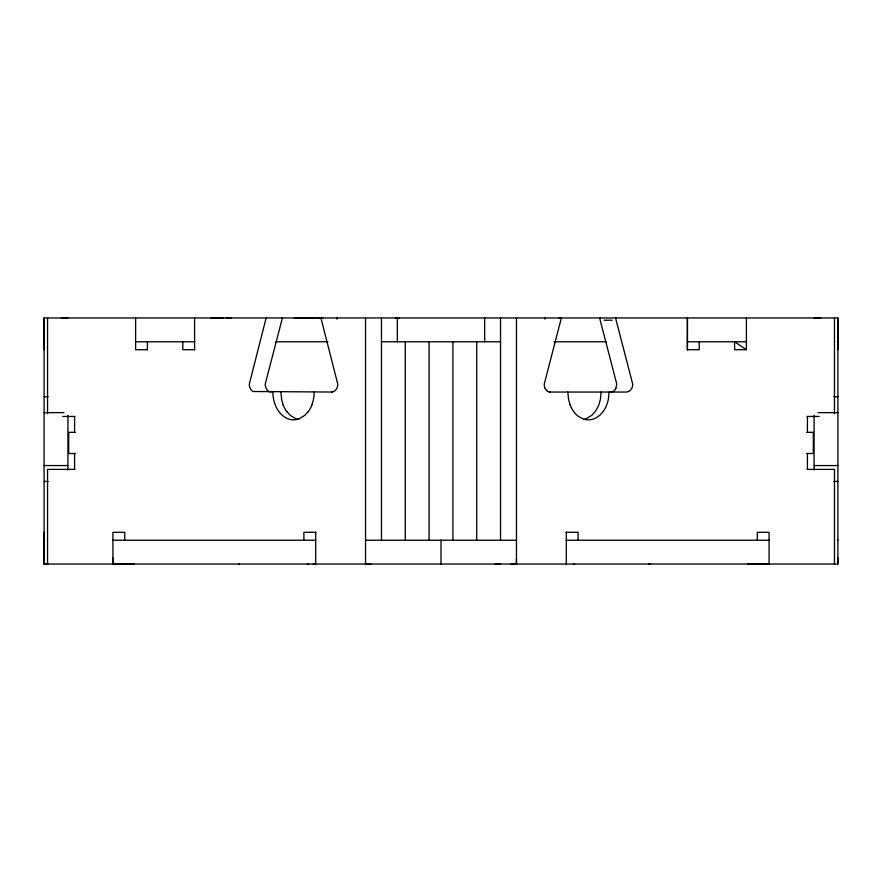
<?xml version="1.0" encoding="UTF-8"?>
<svg xmlns="http://www.w3.org/2000/svg" width="882" height="882" viewBox="0 0 882 882"><rect width="100%" height="100%" fill="white"/><g stroke="black" fill="none" stroke-linecap="round" stroke-linejoin="round"><path stroke-width="1.32" d="M47.683 564.039L44.1 564.039L44.1 317.961L837.9 317.961L837.9 564.039L44.1 564.039L44.111 532.287M44.1 564.039L44.111 556.101M74.584 432.334L74.595 416.458M837.9 349.713L837.9 317.961M837.9 540.324L837.327 540.225M266.155 317.961L249.297 384.111A7.993 5.965 -89.9 0 0 250.256 388.455A7.894 5.887 -89.7 0 0 253.024 391.487L332.746 392.049M601.149 392.049L600.355 399.689L598.845 404.805A27.298 20.121 -89.5 0 1 595.052 411.618L591.8 415.301L586.177 418.763M609.12 392.049L608.315 399.689L606.805 404.805A27.033 20.121 89.9 0 1 603.012 411.629L599.771 415.301L596.067 417.881A27.761 20.639 89.7 0 1 582.793 418.741L578.989 416.723A26.879 20.054 -89.4 0 1 573.829 411.74A27.309 20.308 -89.9 0 1 570.048 404.86M615.823 388.455L616.772 384.111L600.058 319.681A8.026 5.976 90 0 1 599.936 317.961M308.138 411.685L304.83 415.301L299.219 418.763M610.873 392.049L613.045 391.487A7.949 5.887 -89.6 0 0 615.812 388.444M331.886 392.049L335.116 390.759L336.814 388.455A7.993 5.965 89.9 0 0 337.773 384.111L320.916 317.961M239.044 564.039L238.669 564.039M307.333 564.039L308.546 564.039M322.856 317.961L320.783 317.961M313.308 564.039L315.26 564.039M648.557 564.039L650.497 564.039M61.31 317.961L67.925 317.961M211.052 317.961L223.322 317.961M226.046 317.961L231.503 317.961M294.345 317.961L315.315 317.961M322.481 317.961L317.255 317.961M399.061 317.961L395.235 317.961M814.086 317.961L820.701 317.961M604.148 320.221L612.108 320.221M44.1 341.775L44.684 341.775M135.608 341.775L194.757 341.775M275.603 341.775L327.961 341.775M381.465 341.775L500.535 341.775M554.039 341.775L606.397 341.775M687.254 341.775L746.393 341.775M837.316 341.775L837.9 341.775M147.559 349.713L135.608 349.713L135.608 317.961M194.757 349.713L182.806 349.713L182.806 341.775M687.254 349.713L699.206 349.713L699.206 341.775M746.393 349.713L734.596 349.713L734.596 341.775L746.393 349.713L746.393 317.961M549.254 392.049L626.815 392.049L630.046 390.759L631.755 388.455A7.993 5.965 89.9 0 0 632.714 384.111L615.989 319.681A8.026 6.009 -89.9 0 1 615.834 317.961M44.111 396.768L48.08 396.768M833.931 396.768L837.9 396.768M44.111 412.644L63.956 412.644M818.055 412.644L837.9 412.644M62.787 416.458L74.794 416.458M807.206 416.458L819.213 416.458M75.334 432.334L68.697 432.334L68.697 453.502L75.334 453.502M806.677 432.334L813.314 432.334L813.314 453.502L806.677 453.502M44.111 465.564L67.925 465.564M814.086 465.564L837.9 465.564M74.794 469.378L47.551 469.378L47.551 564.039M807.206 469.378L834.46 469.378L834.46 564.039M44.111 481.44L48.08 481.44M833.931 481.44L837.9 481.44M315.855 532.287L303.893 532.287L303.893 540.225M566.156 532.287L578.107 532.287L578.107 540.225M44.1 540.225L44.684 540.225M112.929 540.225L315.69 540.225M365.534 540.225L516.466 540.225M566.31 540.225L769.071 540.225M134.174 564.039L112.929 564.039L112.929 558.086M370.848 564.039L365.534 564.039L365.534 317.961M558.901 317.961L559.519 317.961M747.826 564.039L769.082 564.039L769.082 532.287L757.285 532.287L757.285 540.225M495.221 564.039L500.535 564.039M511.152 564.039L516.466 564.039L516.466 317.961M573.917 564.039L574.535 564.039M271.127 392.049L270.057 391.917A7.949 5.898 89.8 0 1 266.188 388.455A8.092 5.976 89.8 0 1 265.217 384.111L281.953 319.681A8.026 5.976 -90 0 0 282.075 317.961M546.895 390.759L545.186 388.455M286.904 411.685L290.2 415.301L295.823 418.763A27.75 20.617 89.9 0 0 297.752 419.369M570.125 404.805L568.614 399.689L567.821 392.049M283.166 404.805L281.656 399.689L280.862 392.049M272.891 392.049C272.891 402.567 277.554 414.485 287.852 418.763A27.717 20.606 -89.7 0 0 299.207 418.741M837.9 558.086L837.9 564.039M74.584 453.502L74.595 469.378M44.1 317.961L44.111 349.713M834.46 317.961L834.46 413.713M814.086 415.356L814.086 470.051M807.416 416.458L807.416 432.334M807.416 453.502L807.416 469.378M566.31 532.287L566.31 564.039M516.466 559.276L516.466 564.039M500.535 317.961L500.535 540.666M484.659 317.961L484.659 341.775M476.721 341.775L476.721 540.225M452.907 341.775L452.907 540.225M441 540.225L441 564.039M429.093 341.775L429.093 540.225M405.279 341.775L405.279 540.225M397.341 317.961L397.341 341.775M381.465 317.961L381.465 540.666M315.69 532.287L315.69 564.039M194.591 317.961L194.602 349.713M147.404 341.775L147.404 349.713M124.726 540.225L124.726 532.287L112.929 532.287L112.929 564.039M67.925 415.356L67.925 470.051M47.551 317.961L47.551 413.713M545.164 317.961A8.026 6.009 90 0 1 545.109 319.108M561.073 317.961A8.026 5.976 90 0 1 560.93 319.67L544.227 384.111A8.015 5.965 -89.7 0 0 545.12 388.389M550.125 392.049A8.015 5.965 -89.7 0 1 546.884 390.77M586.188 418.796A27.717 20.617 89.5 0 1 584.259 419.391M336.902 319.108A8.026 6.009 -90 0 1 336.836 317.961M314.179 392.049A27.673 20.529 -90 0 1 311.886 404.816M311.952 404.86A27.309 20.308 89.9 0 1 308.182 411.751M286.859 411.751A27.298 20.286 -90 0 1 283.089 404.86M687.409 317.961L687.409 349.713L687.409 317.961"/></g></svg>
